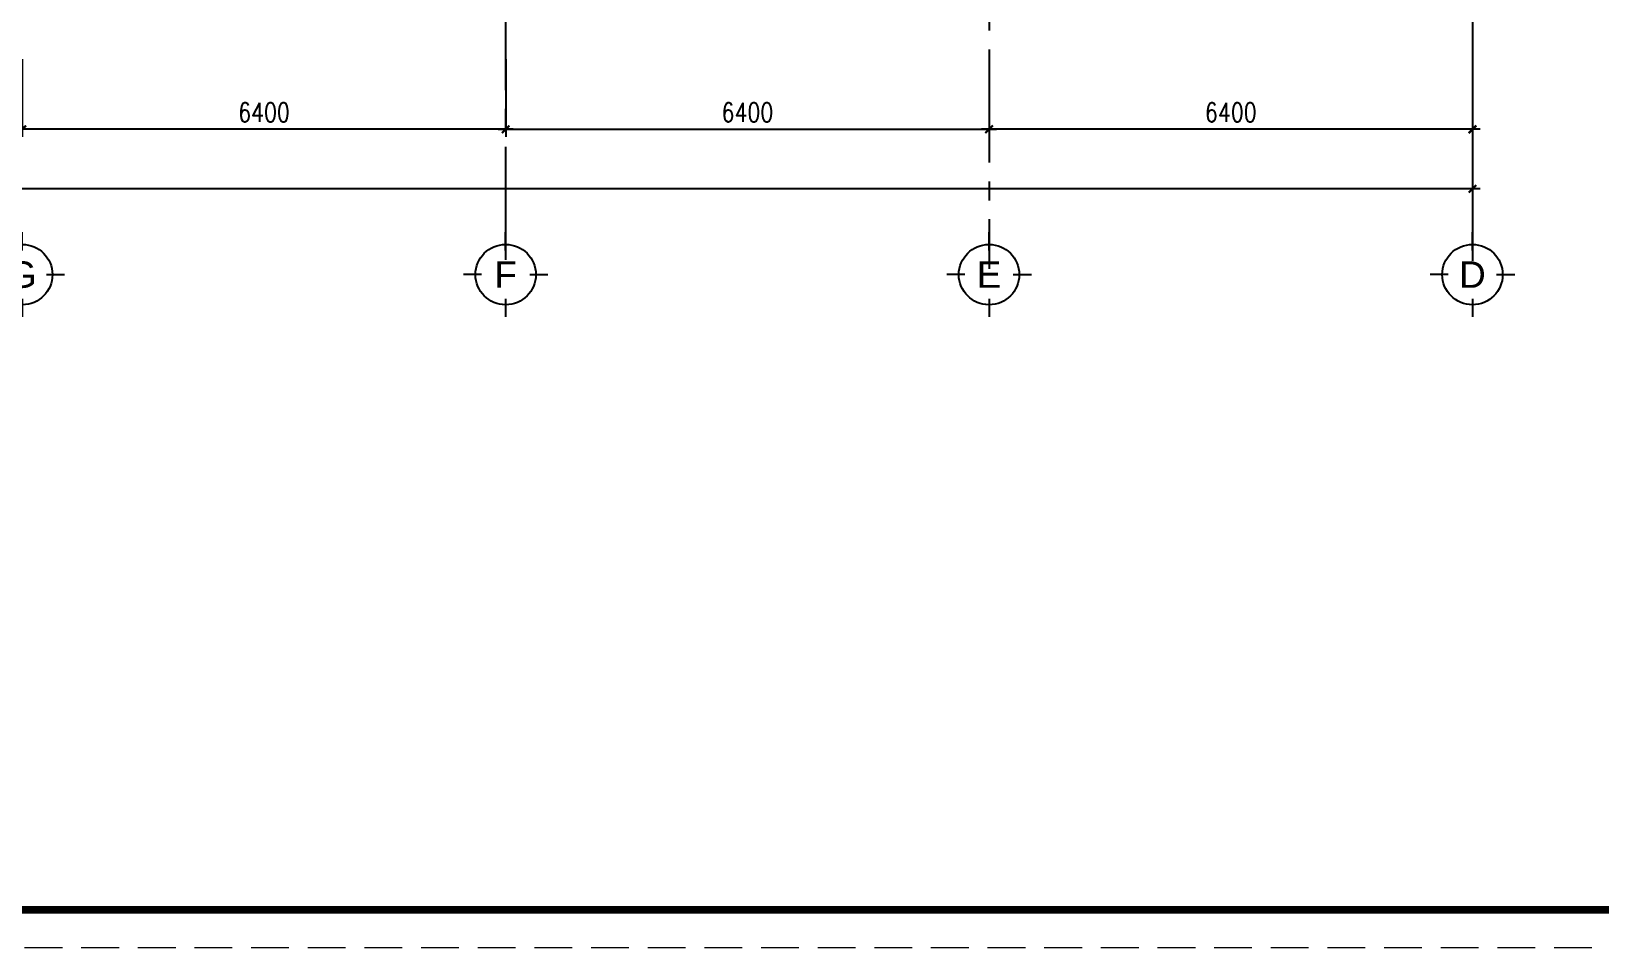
# Model space of a CAD drawing. Header units: inches. Extents: x 651127 to 1529722, y 768575 to 1021311.
# Drawn here: x 1052193 to 1072956, y 831541 to 843677 of the extents above; entities that cross this region are included whole.
import ezdxf
from ezdxf.enums import TextEntityAlignment as Align

# ---------------------------------------------------------------- set-up
doc = ezdxf.new("R2010")
doc.units = ezdxf.units.IN
doc.header["$LTSCALE"] = 1000
doc.header["$MEASUREMENT"] = 0
doc.linetypes.add('CENTER2', pattern=[1.125, 0.75, -0.125, 0.125, -0.125])
doc.linetypes.add('HIDDEN', pattern=[0.375, 0.25, -0.125])
doc.layers.get('DEFPOINTS').update_dxf_attribs({"color": 8, "lineweight": 9})
for name, color, linetype in [('DWGshare.com_1', 7, 'Continuous'), ('DWGshare.com_2', 147, 'Continuous'), ('DWGshare.com_4', 8, 'CENTER2'), ('DWGshare.com_6', 40, 'Continuous')]:
    doc.layers.add(name, color=color, linetype=linetype)
doc.styles.add('DWGshare.com_2', font='VHELVEB.TTF')
doc.styles.add('DWGshare.com_4', font='romans.shx', dxfattribs={"width": 0.8})
doc.dimstyles.new('DWGshare.com_1', dxfattribs={"dimscale": 100, "dimtxt": 2.5, "dimasz": 1, "dimexe": 1, "dimexo": 1.5, "dimgap": 1, "dimtad": 1, "dimdec": 0, "dimzin": 0, "dimdsep": 46, "dimtxsty": 'DWGshare.com_4', "dimblk": 'DWGshare.com_1', "dimcen": 1.5, "dimdle": 1, "dimclrd": 256, "dimclre": 256, "dimclrt": 7, "dimadec": 0, "dimazin": 0, "dimtfac": 1, "dimtdec": 0, "dimtix": 1, "dimtmove": 2, "dimatfit": 3, "dimfxl": 1, "dimtolj": 1, "dimtzin": 0, "dimarcsym": 0})

# ---------------------------------------------------------------- blocks, each defined once
blk = doc.blocks.new('DWGshare.com_1')
at = {"color": 0, "linetype": 'ByBlock', "const_width": 0.3}
blk.add_lwpolyline([(-0.5, -0.5), (0.5, 0.5)], dxfattribs=at)
blk = doc.blocks.new('*D1210')
at = {"layer": 'DEFPOINTS', "color": 0, "transparency": 16777216}
for p in [(1064873, 843458), (1071273, 843458), (1064873, 842380)]:
    blk.add_point(p, dxfattribs=at)
at = {"layer": 'DWGshare.com_2', "lineweight": -2, "transparency": 16777216}
for p, q in [((1064873, 843308), (1064873, 842280)), ((1071273, 843308), (1071273, 842280)), ((1071373, 842380), (1064773, 842380))]:
    blk.add_line(p, q, dxfattribs=at)
at = {"layer": 'DWGshare.com_2', "lineweight": -2, "transparency": 16777216, "xscale": 100, "yscale": 100, "zscale": 100, "rotation": 180}
blk.add_blockref('DWGshare.com_1', (1064873, 842380), dxfattribs=at)
at = {"layer": 'DWGshare.com_2', "lineweight": -2, "transparency": 16777216, "xscale": 100, "yscale": 100, "zscale": 100}
blk.add_blockref('DWGshare.com_1', (1071273, 842380), dxfattribs=at)
at = {"layer": 'DWGshare.com_2', "color": 7, "transparency": 16777216, "insert": (1068073, 842605), "char_height": 250, "attachment_point": 5, "style": 'DWGshare.com_4'}
blk.add_mtext('\\A1;6400', dxfattribs=at)
blk = doc.blocks.new('*D1211')
at = {"layer": 'DEFPOINTS', "color": 0, "transparency": 16777216}
for p in [(1058473, 843458), (1064873, 843458), (1064873, 842380)]:
    blk.add_point(p, dxfattribs=at)
at = {"layer": 'DWGshare.com_2', "lineweight": -2, "transparency": 16777216}
for p, q in [((1058473, 843308), (1058473, 842280)), ((1064873, 843308), (1064873, 842280)), ((1058373, 842380), (1064973, 842380))]:
    blk.add_line(p, q, dxfattribs=at)
at = {"layer": 'DWGshare.com_2', "lineweight": -2, "transparency": 16777216, "xscale": 100, "yscale": 100, "zscale": 100, "rotation": 180}
blk.add_blockref('DWGshare.com_1', (1058473, 842380), dxfattribs=at)
at = {"layer": 'DWGshare.com_2', "lineweight": -2, "transparency": 16777216, "xscale": 100, "yscale": 100, "zscale": 100}
blk.add_blockref('DWGshare.com_1', (1064873, 842380), dxfattribs=at)
at = {"layer": 'DWGshare.com_2', "color": 7, "transparency": 16777216, "insert": (1061673, 842605), "char_height": 250, "attachment_point": 5, "style": 'DWGshare.com_4'}
blk.add_mtext('\\A1;6400', dxfattribs=at)
blk = doc.blocks.new('*D1213')
at = {"layer": 'DEFPOINTS', "color": 0, "transparency": 16777216}
for p in [(1052073, 843458), (1058473, 843458), (1052073, 842380)]:
    blk.add_point(p, dxfattribs=at)
at = {"layer": 'DWGshare.com_2', "lineweight": -2, "transparency": 16777216}
for p, q in [((1052073, 843308), (1052073, 842280)), ((1058473, 843308), (1058473, 842280)), ((1058573, 842380), (1051973, 842380))]:
    blk.add_line(p, q, dxfattribs=at)
at = {"layer": 'DWGshare.com_2', "lineweight": -2, "transparency": 16777216, "xscale": 100, "yscale": 100, "zscale": 100, "rotation": 180}
blk.add_blockref('DWGshare.com_1', (1052073, 842380), dxfattribs=at)
at = {"layer": 'DWGshare.com_2', "lineweight": -2, "transparency": 16777216, "xscale": 100, "yscale": 100, "zscale": 100}
blk.add_blockref('DWGshare.com_1', (1058473, 842380), dxfattribs=at)
at = {"layer": 'DWGshare.com_2', "color": 7, "transparency": 16777216, "insert": (1055273, 842605), "char_height": 250, "attachment_point": 5, "style": 'DWGshare.com_4'}
blk.add_mtext('\\A1;6400', dxfattribs=at)
blk = doc.blocks.new('*D1215')
at = {"layer": 'DEFPOINTS', "color": 0, "transparency": 16777216}
for p in [(1007273, 842481), (1071273, 842481), (1007273, 841592)]:
    blk.add_point(p, dxfattribs=at)
at = {"layer": 'DWGshare.com_2', "lineweight": -2, "transparency": 16777216}
for p, q in [((1007273, 842331), (1007273, 841492)), ((1071273, 842331), (1071273, 841492)), ((1071373, 841592), (1007173, 841592))]:
    blk.add_line(p, q, dxfattribs=at)
at = {"layer": 'DWGshare.com_2', "lineweight": -2, "transparency": 16777216, "xscale": 100, "yscale": 100, "zscale": 100, "rotation": 180}
blk.add_blockref('DWGshare.com_1', (1007273, 841592), dxfattribs=at)
at = {"layer": 'DWGshare.com_2', "lineweight": -2, "transparency": 16777216, "xscale": 100, "yscale": 100, "zscale": 100}
blk.add_blockref('DWGshare.com_1', (1071273, 841592), dxfattribs=at)
at = {"layer": 'DWGshare.com_2', "color": 7, "transparency": 16777216, "insert": (1039273, 841817), "char_height": 250, "attachment_point": 5, "style": 'DWGshare.com_4'}
blk.add_mtext('\\A1;64000', dxfattribs=at)
blk = doc.blocks.new('DWGshare.com_2')
for p, q in [((0, 320), (0, 560)), ((-320, 0), (-560, 0)), ((320, 0), (560, 0)), ((0, -320), (0, -560))]:
    blk.add_line(p, q)
blk.add_circle((0, 0), 400)
at = {"linetype": 'Continuous', "style": 'DWGshare.com_2'}
blk.add_attdef('2', text='', height=350, dxfattribs=at).set_placement((0, 0), align=Align.MIDDLE_CENTER)

msp = doc.modelspace()

# ---------------------------------------------------------------- linework, layer by layer
at = {"layer": 'DEFPOINTS', "linetype": 'HIDDEN', "ltscale": 2}
msp.add_lwpolyline([(1000353.7, 831540.9), (1084453.7, 831540.9), (1084453.7, 890940.9), (1000353.7, 890940.9)], close=True, dxfattribs=at)
at = {"layer": 'DWGshare.com_1', "const_width": 100}
msp.add_lwpolyline([(1002353.7, 832040.9), (1083953.7, 832040.9), (1083953.7, 890440.9), (1002353.7, 890440.9)], close=True, dxfattribs=at)
at = {"layer": 'DWGshare.com_4', "ltscale": 2}
for p, q in [((1058472.5, 855648.9), (1058472.5, 840532.9)), ((1064872.5, 854688.9), (1064872.5, 840532.9)), ((1071272.5, 853381.8), (1071272.5, 840382.9))]:
    msp.add_line(p, q, dxfattribs=at)

# ---------------------------------------------------------------- block references
at = {"layer": 'DWGshare.com_6', "linetype": 'CENTER2'}
for p, values in [((1052072.5, 840455.4), {'2': 'G'}), ((1058472.5, 840455.4), {'2': 'F'}), ((1064872.5, 840455.4), {'2': 'E'}), ((1071272.5, 840455.4), {'2': 'D'})]:
    msp.add_blockref('DWGshare.com_2', p, dxfattribs=at).add_auto_attribs(values)

# ---------------------------------------------------------------- dimensions: what is measured, and where the dimension line sits
at = {"layer": 'DWGshare.com_2'}
for base, p1, p2, picture, middle in [((1052072.5, 842380), (1058472.5, 843457.7), (1052072.5, 843457.7), '*D1213', (1055272.5, 842605)), ((1064872.5, 842380), (1071272.5, 843457.7), (1064872.5, 843457.7), '*D1210', (1068072.5, 842605)), ((1007272.5, 841591.6), (1071272.5, 842481.3), (1007272.5, 842481.3), '*D1215', (1039272.5, 841816.6))]:
    dim = msp.add_linear_dim(base=base, p1=p1, p2=p2, angle=180, dimstyle='DWGshare.com_1', dxfattribs=at)
    dim.commit()
    dim.dimension.update_dxf_attribs({"geometry": picture, "text_midpoint": middle})
dim = msp.add_linear_dim(base=(1064872.5, 842380), p1=(1058472.5, 843457.7), p2=(1064872.5, 843457.7), dimstyle='DWGshare.com_1', dxfattribs=at)
dim.commit()
dim.dimension.update_dxf_attribs({"geometry": '*D1211', "text_midpoint": (1061672.5, 842605)})

doc.saveas('drawing.dxf')
